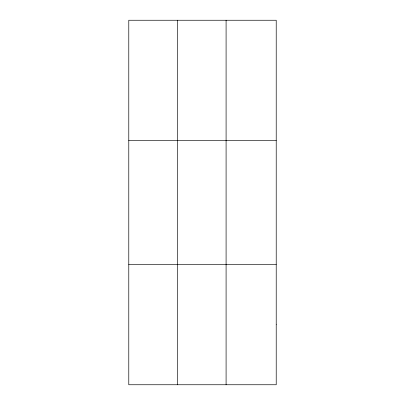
<?xml version="1.0" encoding="UTF-8"?>
<svg xmlns="http://www.w3.org/2000/svg" width="405" height="405" viewBox="0 0 405 405"><rect width="100%" height="100%" fill="white"/><g stroke="black" fill="none" stroke-linecap="round" stroke-linejoin="round"><path stroke-width="0.61" d="M177.436 384.75L177.436 20.25M226.091 384.75L226.091 20.25M128.78 140.535L276.22 140.535M128.78 264.465L276.22 264.465M276.22 324.608L276.22 384.75L128.78 384.75L128.78 20.25L276.22 20.25L276.22 324.608"/></g></svg>
